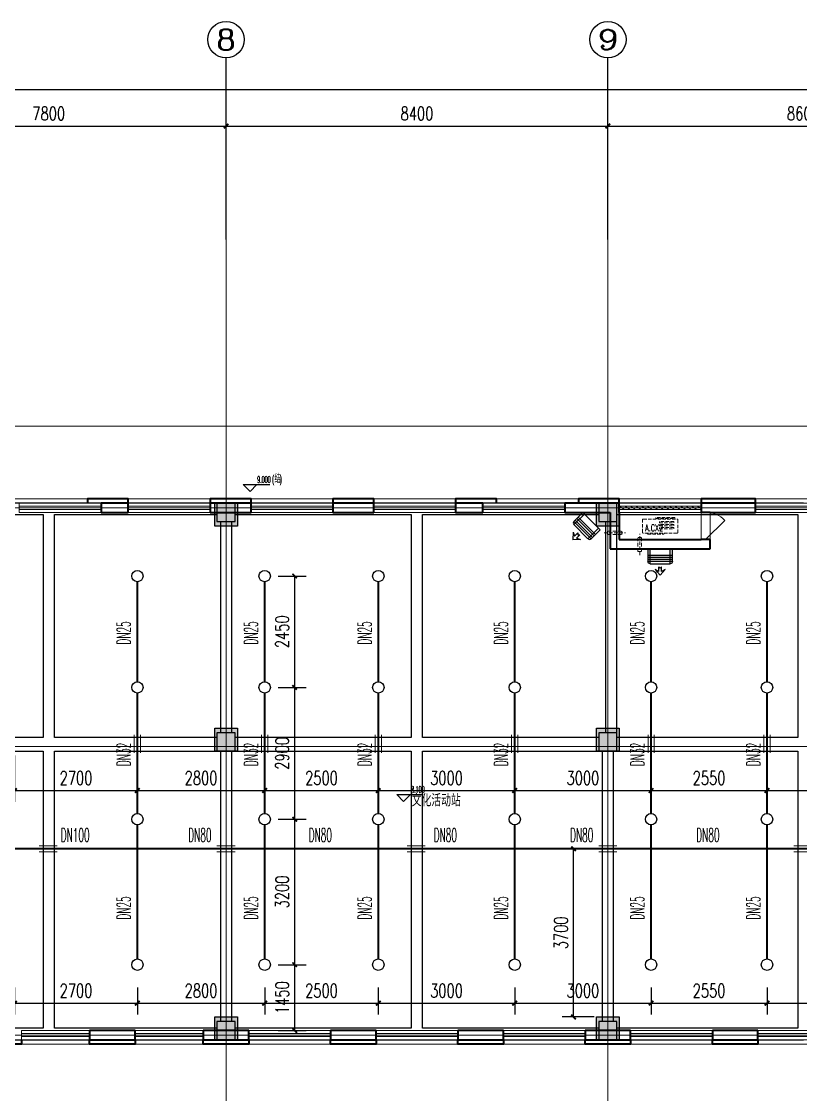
# Model space of a CAD drawing. Extents: x 1031190 to 1725648, y 733081 to 1571294.
# Drawn here: x 1155317 to 1172454, y 981833 to 1005439 of the extents above; entities that cross this region are included whole.
import ezdxf
from ezdxf.enums import TextEntityAlignment as Align

# ---------------------------------------------------------------- set-up
doc = ezdxf.new("R2010")
doc.units = 0
doc.header["$LTSCALE"] = 1000
doc.header["$MEASUREMENT"] = 0
for name, pattern in [('ACAD_ISO10W100', [18.5, 12, -3, 0.5, -3]), ('DASH', [0.35, 0.25, -0.1]), ('DOTE', [2.42, 2, -0.2, 0.02, -0.2]), ('HIDDEN', [0.375, 0.25, -0.125])]:
    doc.linetypes.add(name, pattern=pattern)
for name, color, linetype in [('A-AC', 8, 'Continuous'), ('AXIS', 3, 'Continuous'), ('AXIS_TEXT', 4, 'Continuous'), ('BEAM', 4, 'Continuous'), ('C-AXIS(轴号)', 3, 'Continuous'), ('C-AXIS-T(字)', 7, 'Continuous'), ('DIM_ELEV', 3, 'Continuous'), ('EQUIP_不分区喷淋', 7, 'Continuous'), ('PIPE-不分区喷淋', 6, 'ZP'), ('PUB_TEXT', 4, 'Continuous'), ('S-COLU-HATCH', 30, 'Continuous'), ('S-COLU-LINE1', 6, 'Continuous'), ('TEXT_不分区喷淋', 7, 'Continuous'), ('TWT_DIM', 3, 'Continuous'), ('VALVE_不分区给水', 7, 'Continuous')]:
    doc.layers.add(name, color=color, linetype=linetype)
for name, color, linetype, lineweight in [('DOTE', 19, 'DOTE', 9), ('WALL', 9, 'Continuous', 40), ('WINDOW', 8, 'Continuous', 15), ('平面-看线', 45, 'Continuous', 15), ('平面-空调室内机', 8, 'Continuous', 9), ('平面-空调预留孔', 8, 'Continuous', 15)]:
    doc.layers.add(name, color=color, linetype=linetype, lineweight=lineweight)
doc.styles.add('_TCH_AXIS', font='COMPLEX', dxfattribs={"bigfont": 'GBCBIG'})
doc.styles.add('_TCH_DIM', font='SIMPLEX.shx', dxfattribs={"width": 0.6, "oblique": 10, "bigfont": 'hztxt.shx'})
doc.styles.add('_TCH_DIM_T3', font='SIMPLEX', dxfattribs={"width": 0.705882, "bigfont": 'GBCBIG'})
doc.styles.add('_TWT_PIPEDN', font='SIMPLEX.shx', dxfattribs={"width": 0.6, "oblique": 10, "height": 3, "bigfont": 'HZTXT.shx'})
doc.styles.add('COMPLEX', font='COMPLEX')
doc.styles.get("Standard").update_dxf_attribs({"font": 'gbenor.shx', "bigfont": 'gbcbig.shx'})
doc.linetypes.add('ZP', pattern='A,3,-0.2,["ZP",Standard,S=0.25,R=0,X=-0.1,Y=-0.115],-0.35', length=3.55)
doc.dimstyles.new('_TCH_ARCH&&100', dxfattribs={"dimtxt": 297.5, "dimasz": 100, "dimexe": 250, "dimexo": 300, "dimgap": 126.25, "dimtad": 1, "dimdec": 0, "dimzin": 0, "dimdsep": 46, "dimtxsty": '_TCH_DIM_T3', "dimblk": 'ARCHTICK', "dimcen": 0.09, "dimclrt": 7, "dimazin": 2, "dimtfac": 1, "dimtdec": 0, "dimtix": 1, "dimtmove": 2, "dimatfit": 3, "dimfxl": 0, "dimtolj": 1, "dimtzin": 0, "dimarcsym": 0})
doc.dimstyles.new('_TWT_ARCH&&100', dxfattribs={"dimtxt": 297.5, "dimasz": 100, "dimexe": 250, "dimexo": 300, "dimgap": 126.25, "dimtad": 1, "dimdec": 0, "dimzin": 0, "dimdsep": 46, "dimtxsty": '_TCH_DIM_T3', "dimblk": 'ARCHTICK', "dimcen": 0.09, "dimclrt": 7, "dimazin": 2, "dimtfac": 1, "dimtdec": 0, "dimtix": 1, "dimtmove": 2, "dimatfit": 3, "dimfxl": 0, "dimtolj": 1, "dimtzin": 0, "dimarcsym": 0})

# ---------------------------------------------------------------- blocks, each defined once
blk = doc.blocks.new('A$C130B5CA4')
at = {"layer": 'BEAM'}
for p, q in [((43300, -1700), (39650, -1700)), ((47000, -1700), (43300, -1700)), ((51400, -1700), (47400, -1700)), ((55400, -1700), (51400, -1700)), ((59900, -1700), (55800, -1700)), ((39650, -1950), (43175, -1950)), ((43175, -1950), (43175, -6850)), ((43425, -1950), (47000, -1950)), ((43425, -6850), (43425, -1950)), ((47075, -2100), (47075, -6750)), ((47325, -6750), (47325, -2100)), ((47400, -1950), (51275, -1950)), ((51275, -1950), (51275, -6850)), ((51525, -1950), (55400, -1950)), ((51525, -6850), (51525, -1950)), ((55550, -2100), (55550, -6750)), ((55800, -1950), (59775, -1950)), ((55800, -6750), (55800, -2100)), ((59775, -1950), (59775, -6850)), ((43175, -6850), (39650, -6850)), ((47000, -6850), (43425, -6850)), ((51275, -6850), (47400, -6850)), ((55400, -6850), (51525, -6850)), ((59775, -6850), (55800, -6850)), ((39650, -7150), (43175, -7150)), ((43175, -7150), (43175, -13250)), ((43425, -7150), (47000, -7150)), ((43425, -13250), (43425, -7150)), ((47075, -7150), (47075, -13100)), ((47325, -13100), (47325, -7150)), ((47400, -7150), (51275, -7150)), ((51275, -7150), (51275, -13250)), ((51525, -7150), (55400, -7150)), ((51525, -13250), (51525, -7150)), ((55475, -7150), (55475, -13100)), ((55725, -13100), (55725, -7150)), ((55800, -7150), (59775, -7150)), ((59775, -7150), (59775, -13250)), ((43175, -13250), (39650, -13250)), ((47000, -13250), (43425, -13250)), ((51275, -13250), (47400, -13250)), ((55400, -13250), (51525, -13250)), ((59775, -13250), (55800, -13250)), ((39650, -13500), (43300, -13500)), ((43300, -13500), (47000, -13500)), ((47400, -13500), (51400, -13500)), ((51400, -13500), (55400, -13500)), ((55800, -13500), (59900, -13500))]:
    blk.add_line(p, q, dxfattribs=at)
for points in [[(47400, -1700), (47000, -1700), (47000, -2100), (47400, -2100)], [(55800, -1700), (55400, -1700), (55400, -2100), (55800, -2100)], [(47400, -6750), (47000, -6750), (47000, -7150), (47400, -7150)], [(55800, -6750), (55400, -6750), (55400, -7150), (55800, -7150)], [(47400, -13100), (47000, -13100), (47000, -13500), (47400, -13500)], [(55800, -13100), (55400, -13100), (55400, -13500), (55800, -13500)]]:
    blk.add_lwpolyline(points, close=True, dxfattribs=at)
blk = doc.blocks.new('dongkong')
at = {"layer": '平面-空调预留孔', "linetype": 'HIDDEN', "ltscale": 0.3}
for p, q in [((-603836, 210821), (-603836, 210511)), ((-603836, 210821), (-603756, 210821)), ((-603796, 210900), (-603796, 210431)), ((-603756, 210821), (-603756, 210511))]:
    blk.add_line(p, q, dxfattribs=at)
blk.add_lwpolyline([(-603756, 210511), (-603836, 210511)], dxfattribs=at)
blk = doc.blocks.new('QER5Y5WE3')
for p, q in [((-194, 188), (-1, 388)), ((72, 389), (-156, 153)), ((292, -73), (-90, 296)), ((321, -43), (-61, 326)), ((360, -17), (-29, 359)), ((389, 14), (0, 389)), ((72, 389), (387, 86)), ((236, 408), (404, 419)), ((326, 383), (236, 408)), ((326, 383), (253, 308)), ((297, 307), (253, 308)), ((299, 264), (297, 307)), ((372, 340), (299, 264)), ((399, 251), (372, 340)), ((399, 251), (404, 419)), ((194, -188), (-194, 188)), ((387, 86), (159, -151)), ((388, 13), (194, -188))]:
    blk.add_line(p, q)
for centre, start, end in [((36, 352), 46.0154, 136.0154), ((351, 49), 316.0154, 46.0154)]:
    blk.add_arc(centre, 51.3, start, end)
blk = doc.blocks.new('ferre')
at = {"layer": '平面-空调预留孔', "linetype": 'DASH', "ltscale": 0.3}
for p, q in [((93393, 115403), (93393, 115393)), ((93403, 115383), (93756, 115383)), ((93766, 115393), (93766, 115403))]:
    blk.add_line(p, q, dxfattribs=at)
blk.add_lwpolyline([(94046, 115403), (93306, 115403, -0.414214), (93286, 115423), (93286, 115693, -0.414214), (93306, 115713), (94046, 115713, -0.414214), (94066, 115693), (94066, 115423, -0.414214)], format="xyb", close=True, dxfattribs=at)
for points in [[(93997, 115743), (93577, 115743), (93577, 115727), (93997, 115727)], [(93975, 115655), (93660, 115655), (93660, 115626), (93975, 115626)], [(93975, 115589), (93660, 115589), (93660, 115560), (93975, 115560)], [(93975, 115523), (93660, 115523), (93660, 115494), (93975, 115494)]]:
    blk.add_lwpolyline(points, close=True, dxfattribs=at)
for centre, start, end in [((93403, 115393), 180, 270), ((93756, 115393), 270, 0)]:
    blk.add_arc(centre, 10, start, end, dxfattribs=at)
at = {"layer": '平面-空调预留孔', "linetype": 'DASH', "ltscale": 0.3, "style": '_TCH_DIM', "width": 0.705882}
blk.add_text('A.CX2', height=146.9, dxfattribs=at).set_placement((93345, 115443))
blk = doc.blocks.new('fergve')
blk.add_blockref('ferre', (25670, -60416))
blk = doc.blocks.new('rewerwer')
at = {"layer": 'S-COLU-HATCH'}
h = blk.add_hatch(color=8, dxfattribs=at)
h.dxf.hatch_style = 1
h.paths.add_polyline_path([(1340138, 1149256), (1340638, 1149256), (1340638, 1148756), (1340138, 1148756)])
h = blk.add_hatch(color=8, dxfattribs=at)
h.dxf.hatch_style = 1
h.paths.add_polyline_path([(1348538, 1149256), (1349038, 1149256), (1349038, 1148756), (1348538, 1148756)])
h = blk.add_hatch(color=8, dxfattribs=at)
h.dxf.hatch_style = 1
h.paths.add_polyline_path([(1340138, 1144306), (1340638, 1144306), (1340638, 1143806), (1340138, 1143806)])
h = blk.add_hatch(color=8, dxfattribs=at)
h.dxf.hatch_style = 1
h.paths.add_polyline_path([(1348538, 1144306), (1349038, 1144306), (1349038, 1143806), (1348538, 1143806)])
h = blk.add_hatch(color=8, dxfattribs=at)
h.dxf.hatch_style = 1
h.paths.add_polyline_path([(1340138, 1137956), (1340638, 1137956), (1340638, 1137456), (1340138, 1137456)])
h = blk.add_hatch(color=8, dxfattribs=at)
h.dxf.hatch_style = 1
h.paths.add_polyline_path([(1348538, 1137956), (1349038, 1137956), (1349038, 1137456), (1348538, 1137456)])
at = {"layer": 'S-COLU-LINE1', "color": 8}
for points in [[(1340138, 1149256), (1340638, 1149256), (1340638, 1148756), (1340138, 1148756)], [(1348538, 1149256), (1349038, 1149256), (1349038, 1148756), (1348538, 1148756)], [(1340138, 1144306), (1340638, 1144306), (1340638, 1143806), (1340138, 1143806)], [(1348538, 1144306), (1349038, 1144306), (1349038, 1143806), (1348538, 1143806)], [(1340138, 1137956), (1340638, 1137956), (1340638, 1137456), (1340138, 1137456)], [(1348538, 1137956), (1349038, 1137956), (1349038, 1137456), (1348538, 1137456)]]:
    blk.add_lwpolyline(points, close=True, dxfattribs=at)
blk = doc.blocks.new('$VALVE$00000533')
at = {"ltscale": 0.5, "const_width": 25}
for points in [[(-225, 75), (225, 75)], [(-225, -75), (225, -75)]]:
    blk.add_lwpolyline(points, dxfattribs=at)
blk = doc.blocks.new('_ArchTick')
at = {"color": 0, "linetype": 'ByBlock', "const_width": 0.4}
blk.add_lwpolyline([(-0.5, -0.5), (0.5, 0.5)], dxfattribs=at)
blk = doc.blocks.new('*D98')
at = {"layer": 'Defpoints', "color": 0}
for p in [(1171717, 989589), (1175017, 989589), (1175017, 988520)]:
    blk.add_point(p, dxfattribs=at)
at = {"layer": 'TWT_DIM', "color": 0, "lineweight": -2}
for p, q in [((1171717, 989289), (1171717, 988270)), ((1175017, 989289), (1175017, 988270)), ((1171717, 988520), (1175017, 988520))]:
    blk.add_line(p, q, dxfattribs=at)
at = {"layer": 'TWT_DIM', "color": 0, "lineweight": -2, "xscale": 100, "yscale": 100, "zscale": 100, "rotation": 180}
blk.add_blockref('_ArchTick', (1171717, 988520), dxfattribs=at)
at = {"layer": 'TWT_DIM', "color": 0, "lineweight": -2, "xscale": 100, "yscale": 100, "zscale": 100}
blk.add_blockref('_ArchTick', (1175017, 988520), dxfattribs=at)
at = {"layer": 'TWT_DIM', "color": 7, "insert": (1173367, 988795), "char_height": 297.5, "attachment_point": 5, "style": '_TCH_DIM_T3'}
blk.add_mtext('\\A1;3300', dxfattribs=at)
blk = doc.blocks.new('*D99')
at = {"layer": 'Defpoints', "color": 0}
for p in [(1169167, 989589), (1171717, 989589), (1171717, 988520)]:
    blk.add_point(p, dxfattribs=at)
at = {"layer": 'TWT_DIM', "color": 0, "lineweight": -2}
for p, q in [((1169167, 989289), (1169167, 988270)), ((1171717, 989289), (1171717, 988270)), ((1169167, 988520), (1171717, 988520))]:
    blk.add_line(p, q, dxfattribs=at)
at = {"layer": 'TWT_DIM', "color": 0, "lineweight": -2, "xscale": 100, "yscale": 100, "zscale": 100, "rotation": 180}
blk.add_blockref('_ArchTick', (1169167, 988520), dxfattribs=at)
at = {"layer": 'TWT_DIM', "color": 0, "lineweight": -2, "xscale": 100, "yscale": 100, "zscale": 100}
blk.add_blockref('_ArchTick', (1171717, 988520), dxfattribs=at)
at = {"layer": 'TWT_DIM', "color": 7, "insert": (1170442, 988795), "char_height": 297.5, "attachment_point": 5, "style": '_TCH_DIM_T3'}
blk.add_mtext('\\A1;2550', dxfattribs=at)
blk = doc.blocks.new('*D100')
at = {"layer": 'Defpoints', "color": 0}
for p in [(1166167, 989589), (1169167, 989589), (1169167, 988520)]:
    blk.add_point(p, dxfattribs=at)
at = {"layer": 'TWT_DIM', "color": 0, "lineweight": -2}
for p, q in [((1166167, 989289), (1166167, 988270)), ((1169167, 989289), (1169167, 988270)), ((1166167, 988520), (1169167, 988520))]:
    blk.add_line(p, q, dxfattribs=at)
at = {"layer": 'TWT_DIM', "color": 0, "lineweight": -2, "xscale": 100, "yscale": 100, "zscale": 100, "rotation": 180}
blk.add_blockref('_ArchTick', (1166167, 988520), dxfattribs=at)
at = {"layer": 'TWT_DIM', "color": 0, "lineweight": -2, "xscale": 100, "yscale": 100, "zscale": 100}
blk.add_blockref('_ArchTick', (1169167, 988520), dxfattribs=at)
at = {"layer": 'TWT_DIM', "color": 7, "insert": (1167667, 988795), "char_height": 297.5, "attachment_point": 5, "style": '_TCH_DIM_T3'}
blk.add_mtext('\\A1;3000', dxfattribs=at)
blk = doc.blocks.new('*D101')
at = {"layer": 'Defpoints', "color": 0}
for p in [(1163167, 989589), (1166167, 989589), (1166167, 988520)]:
    blk.add_point(p, dxfattribs=at)
at = {"layer": 'TWT_DIM', "color": 0, "lineweight": -2}
for p, q in [((1163167, 989289), (1163167, 988270)), ((1166167, 989289), (1166167, 988270)), ((1163167, 988520), (1166167, 988520))]:
    blk.add_line(p, q, dxfattribs=at)
at = {"layer": 'TWT_DIM', "color": 0, "lineweight": -2, "xscale": 100, "yscale": 100, "zscale": 100, "rotation": 180}
blk.add_blockref('_ArchTick', (1163167, 988520), dxfattribs=at)
at = {"layer": 'TWT_DIM', "color": 0, "lineweight": -2, "xscale": 100, "yscale": 100, "zscale": 100}
blk.add_blockref('_ArchTick', (1166167, 988520), dxfattribs=at)
at = {"layer": 'TWT_DIM', "color": 7, "insert": (1164667, 988795), "char_height": 297.5, "attachment_point": 5, "style": '_TCH_DIM_T3'}
blk.add_mtext('\\A1;3000', dxfattribs=at)
blk = doc.blocks.new('*D102')
at = {"layer": 'Defpoints', "color": 0}
for p in [(1160667, 989589), (1163167, 989589), (1163167, 988520)]:
    blk.add_point(p, dxfattribs=at)
at = {"layer": 'TWT_DIM', "color": 0, "lineweight": -2}
for p, q in [((1160667, 989289), (1160667, 988270)), ((1163167, 989289), (1163167, 988270)), ((1160667, 988520), (1163167, 988520))]:
    blk.add_line(p, q, dxfattribs=at)
at = {"layer": 'TWT_DIM', "color": 0, "lineweight": -2, "xscale": 100, "yscale": 100, "zscale": 100, "rotation": 180}
blk.add_blockref('_ArchTick', (1160667, 988520), dxfattribs=at)
at = {"layer": 'TWT_DIM', "color": 0, "lineweight": -2, "xscale": 100, "yscale": 100, "zscale": 100}
blk.add_blockref('_ArchTick', (1163167, 988520), dxfattribs=at)
at = {"layer": 'TWT_DIM', "color": 7, "insert": (1161917, 988795), "char_height": 297.5, "attachment_point": 5, "style": '_TCH_DIM_T3'}
blk.add_mtext('\\A1;2500', dxfattribs=at)
blk = doc.blocks.new('*D103')
at = {"layer": 'Defpoints', "color": 0}
for p in [(1157867, 989589), (1160667, 989589), (1160667, 988520)]:
    blk.add_point(p, dxfattribs=at)
at = {"layer": 'TWT_DIM', "color": 0, "lineweight": -2}
for p, q in [((1157867, 989289), (1157867, 988270)), ((1160667, 989289), (1160667, 988270)), ((1157867, 988520), (1160667, 988520))]:
    blk.add_line(p, q, dxfattribs=at)
at = {"layer": 'TWT_DIM', "color": 0, "lineweight": -2, "xscale": 100, "yscale": 100, "zscale": 100, "rotation": 180}
blk.add_blockref('_ArchTick', (1157867, 988520), dxfattribs=at)
at = {"layer": 'TWT_DIM', "color": 0, "lineweight": -2, "xscale": 100, "yscale": 100, "zscale": 100}
blk.add_blockref('_ArchTick', (1160667, 988520), dxfattribs=at)
at = {"layer": 'TWT_DIM', "color": 7, "insert": (1159267, 988795), "char_height": 297.5, "attachment_point": 5, "style": '_TCH_DIM_T3'}
blk.add_mtext('\\A1;2800', dxfattribs=at)
blk = doc.blocks.new('*D104')
at = {"layer": 'Defpoints', "color": 0}
for p in [(1155167, 989589), (1157867, 989589), (1157867, 988520)]:
    blk.add_point(p, dxfattribs=at)
at = {"layer": 'TWT_DIM', "color": 0, "lineweight": -2}
for p, q in [((1155167, 989289), (1155167, 988270)), ((1157867, 989289), (1157867, 988270)), ((1155167, 988520), (1157867, 988520))]:
    blk.add_line(p, q, dxfattribs=at)
at = {"layer": 'TWT_DIM', "color": 0, "lineweight": -2, "xscale": 100, "yscale": 100, "zscale": 100, "rotation": 180}
blk.add_blockref('_ArchTick', (1155167, 988520), dxfattribs=at)
at = {"layer": 'TWT_DIM', "color": 0, "lineweight": -2, "xscale": 100, "yscale": 100, "zscale": 100}
blk.add_blockref('_ArchTick', (1157867, 988520), dxfattribs=at)
at = {"layer": 'TWT_DIM', "color": 7, "insert": (1156517, 988795), "char_height": 297.5, "attachment_point": 5, "style": '_TCH_DIM_T3'}
blk.add_mtext('\\A1;2700', dxfattribs=at)
blk = doc.blocks.new('*D118')
at = {"layer": 'Defpoints', "color": 0}
for p in [(1167461, 987239), (1168217, 987239), (1168217, 983539)]:
    blk.add_point(p, dxfattribs=at)
at = {"layer": 'TWT_DIM', "color": 0, "lineweight": -2}
for p, q in [((1167917, 987239), (1167211, 987239)), ((1167461, 983539), (1167461, 987239)), ((1167917, 983539), (1167211, 983539))]:
    blk.add_line(p, q, dxfattribs=at)
at = {"layer": 'TWT_DIM', "color": 0, "lineweight": -2, "xscale": 100, "yscale": 100, "zscale": 100}
for p, rotation in [((1167461, 987239), 90), ((1167461, 983539), 270)]:
    blk.add_blockref('_ArchTick', p, dxfattribs=dict(at, rotation=rotation))
at = {"layer": 'TWT_DIM', "color": 7, "insert": (1167186, 985389), "char_height": 297.5, "attachment_point": 5, "rotation": 90, "style": '_TCH_DIM_T3'}
blk.add_mtext('\\A1;3700', dxfattribs=at)
blk = doc.blocks.new('*D230')
at = {"layer": 'AXIS', "color": 0, "lineweight": -2}
for p, q in [((1112617, 1000939), (1112617, 1004189)), ((1184517, 1000939), (1184517, 1004189)), ((1112617, 1003939), (1184517, 1003939))]:
    blk.add_line(p, q, dxfattribs=at)
at = {"layer": 'Defpoints', "color": 0}
for p in [(1184517, 1003939), (1112617, 1000639), (1184517, 1000639)]:
    blk.add_point(p, dxfattribs=at)
at = {"layer": 'AXIS', "color": 0, "lineweight": -2, "xscale": 100, "yscale": 100, "zscale": 100, "rotation": 180}
blk.add_blockref('_ArchTick', (1112617, 1003939), dxfattribs=at)
at = {"layer": 'AXIS', "color": 0, "lineweight": -2, "xscale": 100, "yscale": 100, "zscale": 100}
blk.add_blockref('_ArchTick', (1184517, 1003939), dxfattribs=at)
at = {"layer": 'AXIS', "color": 7, "insert": (1148567, 1004214), "char_height": 297.5, "attachment_point": 5, "style": '_TCH_DIM_T3'}
blk.add_mtext('\\A1;71900', dxfattribs=at)
blk = doc.blocks.new('*D238')
at = {"layer": 'AXIS', "color": 0, "lineweight": -2}
for p, q in [((1152017, 1000939), (1152017, 1003389)), ((1159817, 1000939), (1159817, 1003389)), ((1152017, 1003139), (1159817, 1003139))]:
    blk.add_line(p, q, dxfattribs=at)
at = {"layer": 'Defpoints', "color": 0}
for p in [(1159817, 1003139), (1152017, 1000639), (1159817, 1000639)]:
    blk.add_point(p, dxfattribs=at)
at = {"layer": 'AXIS', "color": 0, "lineweight": -2, "xscale": 100, "yscale": 100, "zscale": 100, "rotation": 180}
blk.add_blockref('_ArchTick', (1152017, 1003139), dxfattribs=at)
at = {"layer": 'AXIS', "color": 0, "lineweight": -2, "xscale": 100, "yscale": 100, "zscale": 100}
blk.add_blockref('_ArchTick', (1159817, 1003139), dxfattribs=at)
at = {"layer": 'AXIS', "color": 7, "insert": (1155917, 1003414), "char_height": 297.5, "attachment_point": 5, "style": '_TCH_DIM_T3'}
blk.add_mtext('\\A1;7800', dxfattribs=at)
blk = doc.blocks.new('*D239')
at = {"layer": 'AXIS', "color": 0, "lineweight": -2}
for p, q in [((1159817, 1000939), (1159817, 1003389)), ((1168217, 1000939), (1168217, 1003389)), ((1159817, 1003139), (1168217, 1003139))]:
    blk.add_line(p, q, dxfattribs=at)
at = {"layer": 'Defpoints', "color": 0}
for p in [(1168217, 1003139), (1159817, 1000639), (1168217, 1000639)]:
    blk.add_point(p, dxfattribs=at)
at = {"layer": 'AXIS', "color": 0, "lineweight": -2, "xscale": 100, "yscale": 100, "zscale": 100, "rotation": 180}
blk.add_blockref('_ArchTick', (1159817, 1003139), dxfattribs=at)
at = {"layer": 'AXIS', "color": 0, "lineweight": -2, "xscale": 100, "yscale": 100, "zscale": 100}
blk.add_blockref('_ArchTick', (1168217, 1003139), dxfattribs=at)
at = {"layer": 'AXIS', "color": 7, "insert": (1164017, 1003414), "char_height": 297.5, "attachment_point": 5, "style": '_TCH_DIM_T3'}
blk.add_mtext('\\A1;8400', dxfattribs=at)
blk = doc.blocks.new('*D240')
at = {"layer": 'AXIS', "color": 0, "lineweight": -2}
for p, q in [((1168217, 1000939), (1168217, 1003389)), ((1176817, 1000939), (1176817, 1003389)), ((1168217, 1003139), (1176817, 1003139))]:
    blk.add_line(p, q, dxfattribs=at)
at = {"layer": 'Defpoints', "color": 0}
for p in [(1176817, 1003139), (1168217, 1000639), (1176817, 1000639)]:
    blk.add_point(p, dxfattribs=at)
at = {"layer": 'AXIS', "color": 0, "lineweight": -2, "xscale": 100, "yscale": 100, "zscale": 100, "rotation": 180}
blk.add_blockref('_ArchTick', (1168217, 1003139), dxfattribs=at)
at = {"layer": 'AXIS', "color": 0, "lineweight": -2, "xscale": 100, "yscale": 100, "zscale": 100}
blk.add_blockref('_ArchTick', (1176817, 1003139), dxfattribs=at)
at = {"layer": 'AXIS', "color": 7, "insert": (1172517, 1003414), "char_height": 297.5, "attachment_point": 5, "style": '_TCH_DIM_T3'}
blk.add_mtext('\\A1;8600', dxfattribs=at)
blk = doc.blocks.new('*D589')
at = {"layer": 'Defpoints', "color": 0}
for p in [(1160667, 993239), (1161327, 993239), (1160667, 990789)]:
    blk.add_point(p, dxfattribs=at)
at = {"layer": 'TWT_DIM', "color": 0, "lineweight": -2}
for p, q in [((1160967, 993239), (1161577, 993239)), ((1161327, 990789), (1161327, 993239)), ((1160967, 990789), (1161577, 990789))]:
    blk.add_line(p, q, dxfattribs=at)
at = {"layer": 'TWT_DIM', "color": 0, "lineweight": -2, "xscale": 100, "yscale": 100, "zscale": 100}
for p, rotation in [((1161327, 993239), 90), ((1161327, 990789), 270)]:
    blk.add_blockref('_ArchTick', p, dxfattribs=dict(at, rotation=rotation))
at = {"layer": 'TWT_DIM', "color": 7, "insert": (1161052, 992014), "char_height": 297.5, "attachment_point": 5, "rotation": 90, "style": '_TCH_DIM_T3'}
blk.add_mtext('\\A1;2450', dxfattribs=at)
blk = doc.blocks.new('*D590')
at = {"layer": 'Defpoints', "color": 0}
for p in [(1160667, 990789), (1161327, 990789), (1160667, 987889)]:
    blk.add_point(p, dxfattribs=at)
at = {"layer": 'TWT_DIM', "color": 0, "lineweight": -2}
for p, q in [((1160967, 990789), (1161577, 990789)), ((1161327, 987889), (1161327, 990789)), ((1160967, 987889), (1161577, 987889))]:
    blk.add_line(p, q, dxfattribs=at)
at = {"layer": 'TWT_DIM', "color": 0, "lineweight": -2, "xscale": 100, "yscale": 100, "zscale": 100}
for p, rotation in [((1161327, 990789), 90), ((1161327, 987889), 270)]:
    blk.add_blockref('_ArchTick', p, dxfattribs=dict(at, rotation=rotation))
at = {"layer": 'TWT_DIM', "color": 7, "insert": (1161052, 989339), "char_height": 297.5, "attachment_point": 5, "rotation": 90, "style": '_TCH_DIM_T3'}
blk.add_mtext('\\A1;2900', dxfattribs=at)
blk = doc.blocks.new('*D591')
at = {"layer": 'Defpoints', "color": 0}
for p in [(1160667, 987889), (1161327, 987889), (1160667, 984689)]:
    blk.add_point(p, dxfattribs=at)
at = {"layer": 'TWT_DIM', "color": 0, "lineweight": -2}
for p, q in [((1160967, 987889), (1161577, 987889)), ((1161327, 984689), (1161327, 987889)), ((1160967, 984689), (1161577, 984689))]:
    blk.add_line(p, q, dxfattribs=at)
at = {"layer": 'TWT_DIM', "color": 0, "lineweight": -2, "xscale": 100, "yscale": 100, "zscale": 100}
for p, rotation in [((1161327, 987889), 90), ((1161327, 984689), 270)]:
    blk.add_blockref('_ArchTick', p, dxfattribs=dict(at, rotation=rotation))
at = {"layer": 'TWT_DIM', "color": 7, "insert": (1161052, 986289), "char_height": 297.5, "attachment_point": 5, "rotation": 90, "style": '_TCH_DIM_T3'}
blk.add_mtext('\\A1;3200', dxfattribs=at)
blk = doc.blocks.new('*D592')
at = {"layer": 'Defpoints', "color": 0}
for p in [(1160667, 984689), (1161327, 984689), (1160667, 983239)]:
    blk.add_point(p, dxfattribs=at)
at = {"layer": 'TWT_DIM', "color": 0, "lineweight": -2}
for p, q in [((1160967, 984689), (1161577, 984689)), ((1161327, 983239), (1161327, 984689)), ((1160967, 983239), (1161577, 983239))]:
    blk.add_line(p, q, dxfattribs=at)
at = {"layer": 'TWT_DIM', "color": 0, "lineweight": -2, "xscale": 100, "yscale": 100, "zscale": 100}
for p, rotation in [((1161327, 984689), 90), ((1161327, 983239), 270)]:
    blk.add_blockref('_ArchTick', p, dxfattribs=dict(at, rotation=rotation))
at = {"layer": 'TWT_DIM', "color": 7, "insert": (1161052, 983964), "char_height": 297.5, "attachment_point": 5, "rotation": 90, "style": '_TCH_DIM_T3'}
blk.add_mtext('\\A1;1450', dxfattribs=at)
blk = doc.blocks.new('*D622')
at = {"layer": 'Defpoints', "color": 0}
for p in [(1155167, 984489), (1157867, 984489), (1157867, 983842)]:
    blk.add_point(p, dxfattribs=at)
at = {"layer": 'TWT_DIM', "color": 0, "lineweight": -2}
for p, q in [((1155167, 984189), (1155167, 983592)), ((1157867, 984189), (1157867, 983592)), ((1155167, 983842), (1157867, 983842))]:
    blk.add_line(p, q, dxfattribs=at)
at = {"layer": 'TWT_DIM', "color": 0, "lineweight": -2, "xscale": 100, "yscale": 100, "zscale": 100, "rotation": 180}
blk.add_blockref('_ArchTick', (1155167, 983842), dxfattribs=at)
at = {"layer": 'TWT_DIM', "color": 0, "lineweight": -2, "xscale": 100, "yscale": 100, "zscale": 100}
blk.add_blockref('_ArchTick', (1157867, 983842), dxfattribs=at)
at = {"layer": 'TWT_DIM', "color": 7, "insert": (1156517, 984117), "char_height": 297.5, "attachment_point": 5, "style": '_TCH_DIM_T3'}
blk.add_mtext('\\A1;2700', dxfattribs=at)
blk = doc.blocks.new('*D623')
at = {"layer": 'Defpoints', "color": 0}
for p in [(1157867, 984489), (1160667, 984489), (1160667, 983842)]:
    blk.add_point(p, dxfattribs=at)
at = {"layer": 'TWT_DIM', "color": 0, "lineweight": -2}
for p, q in [((1157867, 984189), (1157867, 983592)), ((1160667, 984189), (1160667, 983592)), ((1157867, 983842), (1160667, 983842))]:
    blk.add_line(p, q, dxfattribs=at)
at = {"layer": 'TWT_DIM', "color": 0, "lineweight": -2, "xscale": 100, "yscale": 100, "zscale": 100, "rotation": 180}
blk.add_blockref('_ArchTick', (1157867, 983842), dxfattribs=at)
at = {"layer": 'TWT_DIM', "color": 0, "lineweight": -2, "xscale": 100, "yscale": 100, "zscale": 100}
blk.add_blockref('_ArchTick', (1160667, 983842), dxfattribs=at)
at = {"layer": 'TWT_DIM', "color": 7, "insert": (1159267, 984117), "char_height": 297.5, "attachment_point": 5, "style": '_TCH_DIM_T3'}
blk.add_mtext('\\A1;2800', dxfattribs=at)
blk = doc.blocks.new('*D624')
at = {"layer": 'Defpoints', "color": 0}
for p in [(1160667, 984489), (1163167, 984489), (1163167, 983842)]:
    blk.add_point(p, dxfattribs=at)
at = {"layer": 'TWT_DIM', "color": 0, "lineweight": -2}
for p, q in [((1160667, 984189), (1160667, 983592)), ((1163167, 984189), (1163167, 983592)), ((1160667, 983842), (1163167, 983842))]:
    blk.add_line(p, q, dxfattribs=at)
at = {"layer": 'TWT_DIM', "color": 0, "lineweight": -2, "xscale": 100, "yscale": 100, "zscale": 100, "rotation": 180}
blk.add_blockref('_ArchTick', (1160667, 983842), dxfattribs=at)
at = {"layer": 'TWT_DIM', "color": 0, "lineweight": -2, "xscale": 100, "yscale": 100, "zscale": 100}
blk.add_blockref('_ArchTick', (1163167, 983842), dxfattribs=at)
at = {"layer": 'TWT_DIM', "color": 7, "insert": (1161917, 984117), "char_height": 297.5, "attachment_point": 5, "style": '_TCH_DIM_T3'}
blk.add_mtext('\\A1;2500', dxfattribs=at)
blk = doc.blocks.new('*D625')
at = {"layer": 'Defpoints', "color": 0}
for p in [(1163167, 984489), (1166167, 984489), (1166167, 983842)]:
    blk.add_point(p, dxfattribs=at)
at = {"layer": 'TWT_DIM', "color": 0, "lineweight": -2}
for p, q in [((1163167, 984189), (1163167, 983592)), ((1166167, 984189), (1166167, 983592)), ((1163167, 983842), (1166167, 983842))]:
    blk.add_line(p, q, dxfattribs=at)
at = {"layer": 'TWT_DIM', "color": 0, "lineweight": -2, "xscale": 100, "yscale": 100, "zscale": 100, "rotation": 180}
blk.add_blockref('_ArchTick', (1163167, 983842), dxfattribs=at)
at = {"layer": 'TWT_DIM', "color": 0, "lineweight": -2, "xscale": 100, "yscale": 100, "zscale": 100}
blk.add_blockref('_ArchTick', (1166167, 983842), dxfattribs=at)
at = {"layer": 'TWT_DIM', "color": 7, "insert": (1164667, 984117), "char_height": 297.5, "attachment_point": 5, "style": '_TCH_DIM_T3'}
blk.add_mtext('\\A1;3000', dxfattribs=at)
blk = doc.blocks.new('*D626')
at = {"layer": 'Defpoints', "color": 0}
for p in [(1166167, 984489), (1169167, 984489), (1169167, 983842)]:
    blk.add_point(p, dxfattribs=at)
at = {"layer": 'TWT_DIM', "color": 0, "lineweight": -2}
for p, q in [((1166167, 984189), (1166167, 983592)), ((1169167, 984189), (1169167, 983592)), ((1166167, 983842), (1169167, 983842))]:
    blk.add_line(p, q, dxfattribs=at)
at = {"layer": 'TWT_DIM', "color": 0, "lineweight": -2, "xscale": 100, "yscale": 100, "zscale": 100, "rotation": 180}
blk.add_blockref('_ArchTick', (1166167, 983842), dxfattribs=at)
at = {"layer": 'TWT_DIM', "color": 0, "lineweight": -2, "xscale": 100, "yscale": 100, "zscale": 100}
blk.add_blockref('_ArchTick', (1169167, 983842), dxfattribs=at)
at = {"layer": 'TWT_DIM', "color": 7, "insert": (1167667, 984117), "char_height": 297.5, "attachment_point": 5, "style": '_TCH_DIM_T3'}
blk.add_mtext('\\A1;3000', dxfattribs=at)
blk = doc.blocks.new('*D627')
at = {"layer": 'Defpoints', "color": 0}
for p in [(1169167, 984489), (1171717, 984489), (1171717, 983842)]:
    blk.add_point(p, dxfattribs=at)
at = {"layer": 'TWT_DIM', "color": 0, "lineweight": -2}
for p, q in [((1169167, 984189), (1169167, 983592)), ((1171717, 984189), (1171717, 983592)), ((1169167, 983842), (1171717, 983842))]:
    blk.add_line(p, q, dxfattribs=at)
at = {"layer": 'TWT_DIM', "color": 0, "lineweight": -2, "xscale": 100, "yscale": 100, "zscale": 100, "rotation": 180}
blk.add_blockref('_ArchTick', (1169167, 983842), dxfattribs=at)
at = {"layer": 'TWT_DIM', "color": 0, "lineweight": -2, "xscale": 100, "yscale": 100, "zscale": 100}
blk.add_blockref('_ArchTick', (1171717, 983842), dxfattribs=at)
at = {"layer": 'TWT_DIM', "color": 7, "insert": (1170442, 984117), "char_height": 297.5, "attachment_point": 5, "style": '_TCH_DIM_T3'}
blk.add_mtext('\\A1;2550', dxfattribs=at)
blk = doc.blocks.new('*D628')
at = {"layer": 'Defpoints', "color": 0}
for p in [(1171717, 984489), (1175017, 984489), (1175017, 983842)]:
    blk.add_point(p, dxfattribs=at)
at = {"layer": 'TWT_DIM', "color": 0, "lineweight": -2}
for p, q in [((1171717, 984189), (1171717, 983592)), ((1175017, 984189), (1175017, 983592)), ((1171717, 983842), (1175017, 983842))]:
    blk.add_line(p, q, dxfattribs=at)
at = {"layer": 'TWT_DIM', "color": 0, "lineweight": -2, "xscale": 100, "yscale": 100, "zscale": 100, "rotation": 180}
blk.add_blockref('_ArchTick', (1171717, 983842), dxfattribs=at)
at = {"layer": 'TWT_DIM', "color": 0, "lineweight": -2, "xscale": 100, "yscale": 100, "zscale": 100}
blk.add_blockref('_ArchTick', (1175017, 983842), dxfattribs=at)
at = {"layer": 'TWT_DIM', "color": 7, "insert": (1173367, 984117), "char_height": 297.5, "attachment_point": 5, "style": '_TCH_DIM_T3'}
blk.add_mtext('\\A1;3300', dxfattribs=at)
blk = doc.blocks.new('$TwtSys$00000125')
blk.add_circle((0, 0, 0), 1)
blk = doc.blocks.new('$DorLib2D$00000114')
at = {"color": 0}
blk.add_line((0.5, 0), (-0.207, 0.707), dxfattribs=at)
blk.add_arc((0.5, 0), 1, 135, 180, dxfattribs=at)
blk = doc.blocks.new('$WINLIB2D$00000001')
at = {"color": 0}
for points in [[(-0.5, 0.5), (-0.5, -0.5)], [(-0.5, 0.5), (0.5, 0.5)], [(0.5, -0.5), (0.5, 0.5)], [(0.5, 0.167), (-0.5, 0.167)], [(0.5, -0.167), (-0.5, -0.167)], [(-0.5, -0.5), (0.5, -0.5)]]:
    blk.add_lwpolyline(points, dxfattribs=at)
blk = doc.blocks.new('$WINLIB2D$00000039')
at = {"color": 0}
for points in [[(-0.5, 0.5), (-0.5, -0.5)], [(0.5, 0.5), (-0.5, 0.5)], [(0.5, -0.5), (0.5, 0.5)], [(-0.5, 0.167), (0.5, 0.167)], [(-0.384, -0.167), (-0.448, 0.167)], [(-0.316, -0.167), (-0.38, 0.167)], [(-0.248, -0.167), (-0.312, 0.167)], [(-0.18, -0.167), (-0.244, 0.167)], [(-0.112, -0.167), (-0.176, 0.167)], [(-0.044, -0.167), (-0.108, 0.167)], [(0.024, -0.167), (-0.04, 0.167)], [(0.092, -0.167), (0.028, 0.167)], [(0.16, -0.167), (0.096, 0.167)], [(0.228, -0.167), (0.164, 0.167)], [(0.296, -0.167), (0.232, 0.167)], [(0.364, -0.167), (0.3, 0.167)], [(0.432, -0.167), (0.368, 0.167)], [(0.5, -0.167), (0.436, 0.167)], [(-0.452, -0.167), (-0.5, 0.084)], [(-0.5, -0.167), (0.5, -0.167)], [(0.5, -0.5), (-0.5, -0.5)]]:
    blk.add_lwpolyline(points, dxfattribs=at)
blk = doc.blocks.new('_AXISO')
blk.add_circle((0, 0), 0.5)
at = {"layer": 'AXIS_TEXT', "style": 'COMPLEX', "width": 1.041667}
blk.add_attdef('A', text='', height=0.56, dxfattribs=at).set_placement((-0.25, -0.28), (0.25, -0.28), align=Align.FIT)

msp = doc.modelspace()

# ---------------------------------------------------------------- linework, layer by layer
at = {"layer": 'C-AXIS(轴号)'}
for p, q in [((1159817, 1000639.4), (1159817, 1004639.4)), ((1168217, 1000639.4), (1168217, 1004639.4))]:
    msp.add_line(p, q, dxfattribs=at)
at = {"layer": 'DIM_ELEV', "color": 8}
for p, q in [((1160345.9, 995102.1), (1160195.9, 995252.1)), ((1160195.9, 995252.1), (1160780.4, 995252.1)), ((1160345.9, 995102.1), (1160495.9, 995252.1)), ((1163722.5, 988281.6), (1163572.5, 988431.6)), ((1163572.5, 988431.6), (1164157, 988431.6)), ((1163722.5, 988281.6), (1163872.5, 988431.6))]:
    msp.add_line(p, q, dxfattribs=at)
at = {"layer": 'DOTE', "linetype": 'ACAD_ISO10W100', "ltscale": 100}
for p, q in [((1159817, 1000639.4), (1159817, 979939.4)), ((1168217, 1000639.4), (1168217, 979939.4)), ((1187717, 996539.4), (1110440.6, 996539.4)), ((1187717, 994739.4), (1146417, 994739.4)), ((1129617, 989489.4), (1187717, 989489.4)), ((1110440.6, 983139.4), (1187717, 983139.4))]:
    msp.add_line(p, q, dxfattribs=at)
at = {"layer": 'PIPE-不分区喷淋', "const_width": 45}
for points in [[(1157867, 990914.4), (1157867, 993114.4)], [(1160667, 993114.4), (1160667, 990914.4)], [(1163167, 990914.4), (1163167, 993114.4)], [(1166167, 993114.4), (1166167, 990914.4)], [(1169167, 990914.4), (1169167, 993114.4)], [(1171717, 993114.4), (1171717, 990914.4)], [(1157867, 988014.4), (1157867, 990664.4)], [(1160667, 990664.4), (1160667, 988014.4)], [(1163167, 988014.4), (1163167, 990664.4)], [(1166167, 990664.4), (1166167, 988014.4)], [(1169167, 988014.4), (1169167, 990664.4)], [(1171717, 990664.4), (1171717, 988014.4)], [(1157867, 987239.4), (1157867, 987764.4)], [(1160667, 987764.4), (1160667, 987239.4)], [(1163167, 987239.4), (1163167, 987764.4)], [(1166167, 987764.4), (1166167, 987239.4)], [(1169167, 987239.4), (1169167, 987764.4)], [(1171717, 987764.4), (1171717, 987239.4)], [(1157867, 987239.4), (1155167, 987239.4)], [(1157867, 984814.4), (1157867, 987239.4)], [(1160667, 987239.4), (1157867, 987239.4)], [(1160667, 987239.4), (1160667, 984814.4)], [(1163167, 987239.4), (1160667, 987239.4)], [(1163167, 984814.4), (1163167, 987239.4)], [(1166167, 987239.4), (1163167, 987239.4)], [(1166167, 987239.4), (1166167, 984814.4)], [(1169167, 987239.4), (1166167, 987239.4)], [(1169167, 984814.4), (1169167, 987239.4)], [(1171717, 987239.4), (1169167, 987239.4)], [(1171717, 987239.4), (1171717, 984814.4)], [(1175017, 987239.4), (1171717, 987239.4)]]:
    msp.add_lwpolyline(points, dxfattribs=at)
at = {"layer": 'WALL', "color": 8}
for p, q in [((1157667, 994839.4), (1157067.1, 994839.4)), ((1157067.1, 994839.4), (1157067.1, 994639.4)), ((1157667, 994639.4), (1157667, 994839.4)), ((1160367, 994839.4), (1159467, 994839.4)), ((1159467, 994839.4), (1159467, 994639.4)), ((1160367, 994639.4), (1160367, 994839.4)), ((1163067, 994839.4), (1162167, 994839.4)), ((1162167, 994839.4), (1162167, 994639.4)), ((1163067, 994639.4), (1163067, 994839.4)), ((1165467, 994839.4), (1164867, 994839.4)), ((1164867, 994839.4), (1164867, 994639.4)), ((1165467, 994639.4), (1165467, 994839.4)), ((1168367, 994839.4), (1167267, 994839.4)), ((1167267, 994839.4), (1167267, 994639.4)), ((1168467, 994839.4), (1168367, 994839.4)), ((1168467, 994639.4), (1168467, 994839.4)), ((1170367, 994839.4), (1170267, 994839.4)), ((1170267, 994839.4), (1170267, 994639.4)), ((1171467, 994839.4), (1170367, 994839.4)), ((1171467, 994639.4), (1171467, 994839.4)), ((1157067.1, 994639.4), (1157667, 994639.4)), ((1159467, 994639.4), (1160367, 994639.4)), ((1162167, 994639.4), (1163067, 994639.4)), ((1164867, 994639.4), (1165467, 994639.4)), ((1167267, 994639.4), (1168267, 994639.4)), ((1168267, 994639.4), (1168267, 993839.4)), ((1168467, 994639.4), (1168467, 994039.4)), ((1170467, 994639.4), (1170267, 994639.4)), ((1170467, 994639.4), (1171467, 994639.4)), ((1168467, 994039.4), (1170267, 994039.4)), ((1170467, 994039.4), (1170267, 994039.4)), ((1170467, 993839.4), (1170467, 994039.4)), ((1168267, 993839.4), (1170467, 993839.4)), ((1157817, 983239.4), (1156817, 983239.4)), ((1156817, 983239.4), (1156817, 983039.4)), ((1157817, 983039.4), (1157817, 983239.4)), ((1160317, 983239.4), (1159317, 983239.4)), ((1159317, 983239.4), (1159317, 983039.4)), ((1160317, 983039.4), (1160317, 983239.4)), ((1163117, 983239.4), (1162117, 983239.4)), ((1162117, 983239.4), (1162117, 983039.4)), ((1163117, 983039.4), (1163117, 983239.4)), ((1165917, 983239.4), (1164917, 983239.4)), ((1164917, 983239.4), (1164917, 983039.4)), ((1165917, 983039.4), (1165917, 983239.4)), ((1168717, 983239.4), (1167717, 983239.4)), ((1167717, 983239.4), (1167717, 983039.4)), ((1168717, 983039.4), (1168717, 983239.4)), ((1171517, 983239.4), (1170517, 983239.4)), ((1170517, 983239.4), (1170517, 983039.4)), ((1171517, 983039.4), (1171517, 983239.4)), ((1156817, 983039.4), (1157817, 983039.4)), ((1159317, 983039.4), (1160317, 983039.4)), ((1162117, 983039.4), (1163117, 983039.4)), ((1164917, 983039.4), (1165917, 983039.4)), ((1167717, 983039.4), (1168717, 983039.4)), ((1170517, 983039.4), (1171517, 983039.4))]:
    msp.add_line(p, q, dxfattribs=at)
for points in [[(1157667, 994839.4), (1157667, 994939.4), (1156767, 994939.4), (1156767, 994839.4)], [(1160367, 994839.4), (1160367, 994939.4), (1159467, 994939.4), (1159467, 994839.4)], [(1163067, 994839.4), (1163067, 994939.4), (1162167, 994939.4), (1162167, 994839.4)], [(1165767, 994839.4), (1165767, 994939.4), (1164867, 994939.4), (1164867, 994839.4)], [(1168467, 994839.4), (1168467, 994939.4), (1167567, 994939.4), (1167567, 994839.4)], [(1171467, 994839.4), (1171467, 994939.4), (1170267, 994939.4), (1170267, 994839.4)], [(1155317, 983039.4), (1155317, 982939.4), (1154317, 982939.4), (1154317, 983039.4)], [(1157817, 983039.4), (1157817, 982939.4), (1156817, 982939.4), (1156817, 983039.4)], [(1160317, 983039.4), (1160317, 982939.4), (1159317, 982939.4), (1159317, 983039.4)], [(1163117, 983039.4), (1163117, 982939.4), (1162117, 982939.4), (1162117, 983039.4)], [(1165917, 983039.4), (1165917, 982939.4), (1164917, 982939.4), (1164917, 983039.4)], [(1168717, 983039.4), (1168717, 982939.4), (1167717, 982939.4), (1167717, 983039.4)], [(1171517, 983039.4), (1171517, 982939.4), (1170517, 982939.4), (1170517, 983039.4)]]:
    msp.add_lwpolyline(points, dxfattribs=at)
at = {"layer": 'WINDOW'}
for p, q in [((1170267, 994039.4), (1170267, 994639.4)), ((1170467, 994039.4), (1170467, 994639.4))]:
    msp.add_line(p, q, dxfattribs=at)
at = {"layer": '平面-看线', "color": 8}
for points in [[(1154967, 994939.4), (1156767, 994939.4)], [(1157667, 994939.4), (1159467, 994939.4)], [(1160367, 994939.4), (1162167, 994939.4)], [(1163067, 994939.4), (1164867, 994939.4)], [(1165767, 994939.4), (1167567, 994939.4)], [(1168467, 994939.4), (1170267, 994939.4)], [(1171467, 994939.4), (1173267, 994939.4)], [(1155317, 982939.4), (1156817, 982939.4)], [(1157817, 982939.4), (1159317, 982939.4)], [(1160317, 982939.4), (1162117, 982939.4)], [(1163117, 982939.4), (1164917, 982939.4)], [(1165917, 982939.4), (1167717, 982939.4)], [(1168717, 982939.4), (1170517, 982939.4)], [(1171517, 982939.4), (1173317, 982939.4)]]:
    msp.add_lwpolyline(points, dxfattribs=at)

# ---------------------------------------------------------------- block references
at = {"layer": 'A-AC', "color": 8, "linetype": 'ByBlock', "rotation": 178.9846063388432}
msp.add_blockref('QER5Y5WE3', (1167857.9, 994448.5), dxfattribs=at)
at = {"layer": 'A-AC', "color": 8, "linetype": 'ByBlock', "xscale": -1, "rotation": 136.0153936611567}
msp.add_blockref('QER5Y5WE3', (1169367, 993839.4), dxfattribs=at)
at = {"layer": 'BEAM'}
msp.add_blockref('A$C130B5CA4', (1112617, 996539.4), dxfattribs=at)
at = {"layer": 'C-AXIS(轴号)'}
ref = msp.add_blockref('_AXISO', (1159817, 1005039.4), dxfattribs=dict(at, xscale=800, yscale=800, zscale=800))
ref.add_attrib('A', '8', dxfattribs={"layer": 'C-AXIS-T(字)', "height": 452.5, "style": '_TCH_AXIS', "width": 1.5}).set_placement((1159590.7, 1004813.1), (1160043.3, 1004813.1), align=Align.FIT)
ref = msp.add_blockref('_AXISO', (1168217, 1005039.4), dxfattribs=dict(at, xscale=800, yscale=800, zscale=800))
ref.add_attrib('A', '9', dxfattribs={"layer": 'C-AXIS-T(字)', "height": 452.5, "style": '_TCH_AXIS', "width": 1.5}).set_placement((1167990.7, 1004813.1), (1168443.3, 1004813.1), align=Align.FIT)
at = {"layer": 'EQUIP_不分区喷淋', "xscale": 125, "yscale": 125, "zscale": 125}
for p in [(1157867, 993239.4), (1160667, 993239.4), (1163167, 993239.4), (1166167, 993239.4), (1169167, 993239.4), (1171717, 993239.4), (1157867, 990789.4), (1160667, 990789.4), (1163167, 990789.4), (1166167, 990789.4), (1169167, 990789.4), (1171717, 990789.4), (1157867, 987889.4), (1160667, 987889.4), (1163167, 987889.4), (1166167, 987889.4), (1169167, 987889.4), (1171717, 987889.4), (1157867, 984689.4), (1160667, 984689.4), (1163167, 984689.4), (1166167, 984689.4), (1169167, 984689.4), (1171717, 984689.4)]:
    msp.add_blockref('$TwtSys$00000125', p, dxfattribs=at)
at = {"layer": 'S-COLU-LINE1', "color": 8}
msp.add_blockref('rewerwer', (-180570.7, -154416.7), dxfattribs=at)
at = {"layer": 'VALVE_不分区给水', "xscale": -0.8999999999999999, "yscale": -0.8999999999999999, "zscale": 0.8999999999999999, "rotation": 90}
for p in [(1157867, 989550.2, 3000), (1160667, 989550.2, 3000), (1163167, 989550.2, 3000), (1166167, 989550.2, 3000), (1169167, 989550.2, 3000), (1171717, 989550.2, 3000)]:
    msp.add_blockref('$VALVE$00000533', p, dxfattribs=at)
at = {"layer": 'VALVE_不分区给水', "xscale": -0.8999999999999999, "yscale": -0.8999999999999999, "zscale": 0.8999999999999999}
for p in [(1155902.2, 987239.4, 3000), (1159817, 987239.4), (1163998.6, 987239.4, 3000), (1168217, 987239.4), (1172508.7, 987239.4, 3000)]:
    msp.add_blockref('$VALVE$00000533', p, dxfattribs=at)
at = {"layer": 'WINDOW'}
for name, p, xscale, yscale, zscale, rotation in [('$WINLIB2D$00000001', (1156167.1, 994739.4), 1800, -200, 1800, 1.87890327085041e-12), ('$WINLIB2D$00000001', (1158567, 994739.4), 1800, -200, 1800, 1.87890327085041e-12), ('$WINLIB2D$00000001', (1161267, 994739.4), 1800, -200, 1800, 1.87890327085041e-12), ('$WINLIB2D$00000001', (1163967, 994739.4), -1800, -200, -1800, 1.87890327085041e-12), ('$WINLIB2D$00000001', (1166367, 994739.4), -1800, -200, -1800, 1.87890327085041e-12), ('$WINLIB2D$00000001', (1172367, 994739.4), 1800, -200, 1800, 2.068250112030151e-12), ('$DorLib2D$00000114', (1170367, 994339.4), -600, -600, -600, 90.00000000016675), ('$WINLIB2D$00000001', (1156067, 983139.4), 1500, -200, 1500, 179.9999999999972), ('$WINLIB2D$00000001', (1158567, 983139.4), -1500, -200, -1500, 179.9999999999972), ('$WINLIB2D$00000001', (1161217, 983139.4), -1800, -200, -1800, 179.9999999999972), ('$WINLIB2D$00000001', (1164017, 983139.4), -1800, -200, -1800, 179.9999999999972), ('$WINLIB2D$00000001', (1166817, 983139.4), -1800, -200, -1800, 179.9999999999972), ('$WINLIB2D$00000001', (1169617, 983139.4), 1800, -200, 1800, 179.9999999999972), ('$WINLIB2D$00000001', (1172417, 983139.4), 1800, -200, 1800, 179.9999999999972)]:
    msp.add_blockref(name, p, dxfattribs=dict(at, xscale=xscale, yscale=yscale, zscale=zscale, rotation=rotation))
at = {"layer": 'WINDOW', "xscale": -1800, "yscale": -200, "zscale": -1800}
msp.add_blockref('$WINLIB2D$00000039', (1169367, 994739.4), dxfattribs=at)
at = {"layer": '平面-空调室内机', "color": 8, "ltscale": 0.3, "rotation": 89.99999999999999}
msp.add_blockref('dongkong', (1379032.7, 1597985.5), dxfattribs=at)
at = {"layer": '平面-空调室内机', "color": 8, "ltscale": 0.3, "xscale": -1, "rotation": 180}
msp.add_blockref('dongkong', (1772713, 1204600.2), dxfattribs=at)
at = {"layer": '平面-空调预留孔', "color": 8}
msp.add_blockref('fergve', (1050021.1, 939196.8), dxfattribs=at)

# ---------------------------------------------------------------- texts
at = {"layer": 'DIM_ELEV', "color": 8, "style": '_TCH_DIM'}
for s, height, width, p in [('9.000', 148.75, 0.423529, (1160501.9, 995287.1)), ('(', 148.8, 0.423529, (1160830.4, 995287.1)), ('结', 175, 0.6, (1160882.6, 995287.1)), (')', 148.8, 0.423529, (1160998.3, 995287.1)), ('8.100', 148.75, 0.423529, (1163888.8, 988466.6))]:
    msp.add_text(s, height=height, dxfattribs=dict(at, width=width)).set_placement(p)
at = {"layer": 'PUB_TEXT', "color": 8}
msp.add_text('文化活动站', height=270.07, dxfattribs=at).set_placement((1163901.6, 988169.9))
at = {"layer": 'TEXT_不分区喷淋', "style": '_TWT_PIPEDN', "width": 0.48}
for s, p in [('DN25', (1157717, 991730.8)), ('DN25', (1160517, 991730.8)), ('DN25', (1163017, 991730.8)), ('DN25', (1166017, 991730.8)), ('DN25', (1169017, 991730.8)), ('DN25', (1171567, 991730.8)), ('DN32', (1157717, 989057.4)), ('DN32', (1160517, 989057.4)), ('DN32', (1163017, 989057.4)), ('DN32', (1166017, 989057.4)), ('DN32', (1169017, 989057.4)), ('DN32', (1171567, 989057.4)), ('DN25', (1157717, 985680.8)), ('DN25', (1160517, 985680.8)), ('DN25', (1163017, 985680.8)), ('DN25', (1166017, 985680.8)), ('DN25', (1169017, 985680.8)), ('DN25', (1171567, 985680.8))]:
    msp.add_text(s, height=300, rotation=90, dxfattribs=at).set_placement(p)
for s, p in [('DN100', (1156180.1, 987389.4)), ('DN80', (1158985, 987389.4)), ('DN80', (1161635, 987389.4)), ('DN80', (1164385, 987389.4)), ('DN80', (1167385, 987389.4)), ('DN80', (1170160, 987389.4))]:
    msp.add_text(s, height=300, dxfattribs=at).set_placement(p)

# ---------------------------------------------------------------- dimensions: what is measured, and where the dimension line sits
at = {"layer": 'AXIS'}
for p1, p2, distance, picture, middle in [((1112617, 1000639.4), (1184517, 1000639.4), 3300, '*D230', (1148567, 1004214.4)), ((1152017, 1000639.4), (1159817, 1000639.4), 2500, '*D238', (1155917, 1003414.4)), ((1159817, 1000639.4), (1168217, 1000639.4), 2500, '*D239', (1164017, 1003414.4)), ((1168217, 1000639.4), (1176817, 1000639.4), 2500, '*D240', (1172517, 1003414.4))]:
    dim = msp.add_aligned_dim(p1=p1, p2=p2, distance=distance, dimstyle='_TCH_ARCH&&100', dxfattribs=at)
    dim.commit()
    dim.dimension.update_dxf_attribs({"geometry": picture, "text_midpoint": middle})
at = {"layer": 'TWT_DIM'}
for p1, p2, distance, picture, middle in [((1160667, 990789.4), (1160667, 993239.4), -660, '*D589', (1161052, 992014.4)), ((1160667, 987889.4), (1160667, 990789.4), -660, '*D590', (1161052, 989339.4)), ((1155167, 989589.4), (1157867, 989589.4), -1069.9, '*D104', (1156517, 988794.5)), ((1157867, 989589.4), (1160667, 989589.4), -1069.9, '*D103', (1159267, 988794.5)), ((1160667, 989589.4), (1163167, 989589.4), -1069.9, '*D102', (1161917, 988794.5)), ((1163167, 989589.4), (1166167, 989589.4), -1069.9, '*D101', (1164667, 988794.5)), ((1166167, 989589.4), (1169167, 989589.4), -1069.9, '*D100', (1167667, 988794.5)), ((1169167, 989589.4), (1171717, 989589.4), -1069.9, '*D99', (1170442, 988794.5)), ((1171717, 989589.4), (1175017, 989589.4), -1069.9, '*D98', (1173367, 988794.5)), ((1160667, 984689.4), (1160667, 987889.4), -660, '*D591', (1161052, 986289.4)), ((1168217, 983539.4), (1168217, 987239.4), 755.7, '*D118', (1167186.3, 985389.4)), ((1160667, 983239.4), (1160667, 984689.4), -660, '*D592', (1161052, 983964.4)), ((1155167, 984489.4), (1157867, 984489.4), -647.4, '*D622', (1156517, 984117.1)), ((1157867, 984489.4), (1160667, 984489.4), -647.4, '*D623', (1159267, 984117.1)), ((1160667, 984489.4), (1163167, 984489.4), -647.4, '*D624', (1161917, 984117.1)), ((1163167, 984489.4), (1166167, 984489.4), -647.4, '*D625', (1164667, 984117.1)), ((1166167, 984489.4), (1169167, 984489.4), -647.4, '*D626', (1167667, 984117.1)), ((1169167, 984489.4), (1171717, 984489.4), -647.4, '*D627', (1170442, 984117.1)), ((1171717, 984489.4), (1175017, 984489.4), -647.4, '*D628', (1173367, 984117.1))]:
    dim = msp.add_aligned_dim(p1=p1, p2=p2, distance=distance, dimstyle='_TWT_ARCH&&100', dxfattribs=at)
    dim.commit()
    dim.dimension.update_dxf_attribs({"geometry": picture, "text_midpoint": middle})

doc.saveas('drawing.dxf')
